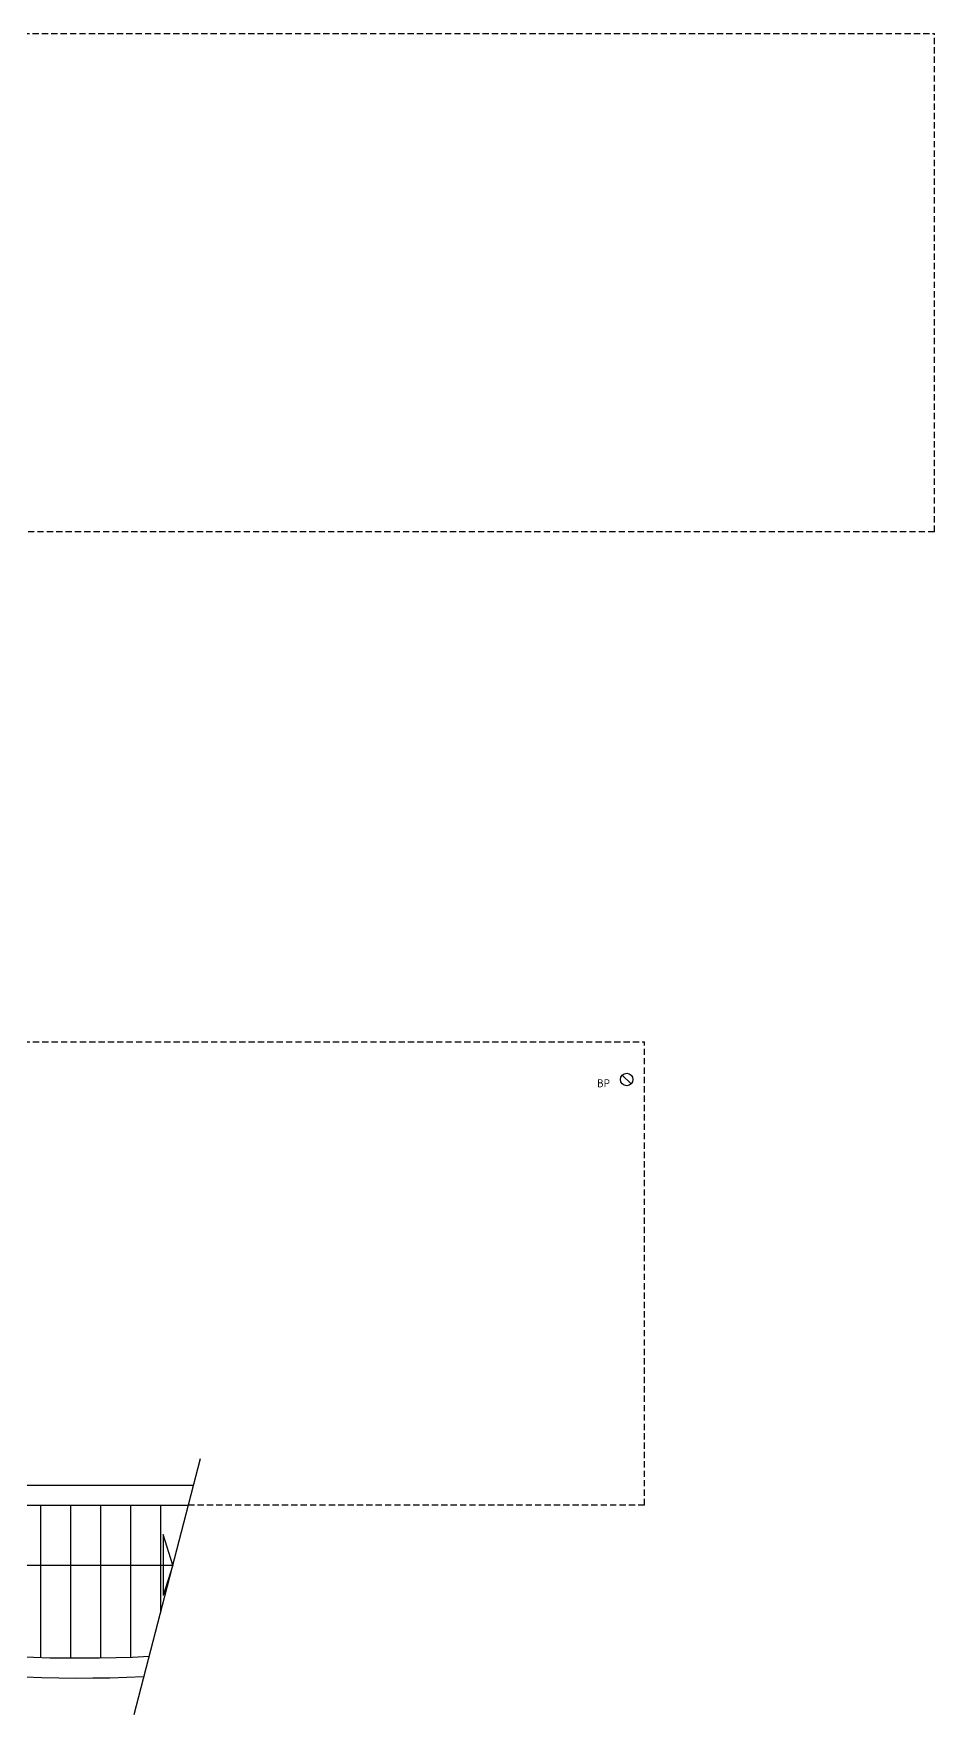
# Model space of a CAD drawing. Extents: x 37594 to 44658, y -15488 to -11373.
# Drawn here: x 39224 to 40125, y -13053 to -11373 of the extents above; entities that cross this region are included whole.
import ezdxf

# ---------------------------------------------------------------- set-up
doc = ezdxf.new("R2010")
doc.units = 0
doc.header["$LTSCALE"] = 25
doc.header["$MEASUREMENT"] = 0
doc.linetypes.add('RAYITAS', pattern=[0.375, 0.25, -0.125])
for name, color, linetype in [('MUROS', 1, 'CONTINUOUS'), ('PLANTA', 7, 'CONTINUOUS'), ('TEXTOS', 10, 'CONTINUOUS')]:
    doc.layers.add(name, color=color, linetype=linetype)
doc.styles.add('DIN', font='DIN')

msp = doc.modelspace()

# ---------------------------------------------------------------- linework, layer by layer
at = {"layer": 'MUROS'}
for radius, start, end in [(1451.2, 251.0398, 272.5273), (1431.2, 251.6104, 272.7732)]:
    msp.add_arc((39270.7, -11565.4), radius, start, end, dxfattribs=at)
at = {"layer": 'PLANTA', "linetype": 'RAYITAS'}
for p, q in [((37770.2, -11372.7), (40125.1, -11372.7)), ((40125.1, -11870.7), (40125.1, -11372.7)), ((40125.1, -11870.7), (39111.2, -11870.7)), ((39111.2, -12380.7), (39835.2, -12380.7)), ((39835.2, -12843.7), (39835.2, -12380.7)), ((39835.2, -12843.7), (39379.1, -12843.7))]:
    msp.add_line(p, q, dxfattribs=at)
at = {"layer": 'PLANTA'}
for p, q in [((39813.1, -12413.8), (39821.9, -12422.7)), ((39324.9, -13053), (39391.2, -12797.1)), ((39217.7, -12823.7), (39384.3, -12823.7)), ((39217.7, -12843.7), (39379.1, -12843.7)), ((39231.2, -12843.7), (39231.2, -12996)), ((39261.2, -12843.7), (39261.2, -12996.5)), ((39291.2, -12843.7), (39291.2, -12996.4)), ((39321.2, -12843.7), (39321.2, -12995.6)), ((39351.2, -12843.7), (39351.2, -12951.4)), ((39363.6, -12903.7), (39354, -12873.3)), ((39354, -12873.3), (39354, -12934)), ((39021.2, -12903.7), (39363.6, -12903.7)), ((39363.6, -12903.7), (39354, -12934))]:
    msp.add_line(p, q, dxfattribs=at)
msp.add_circle((39817.5, -12418.3), 6.25, dxfattribs=at)

# ---------------------------------------------------------------- texts
at = {"layer": 'TEXTOS', "style": 'DIN'}
msp.add_text('BP', height=8, dxfattribs=at).set_placement((39788, -12426))

doc.saveas('drawing.dxf')
